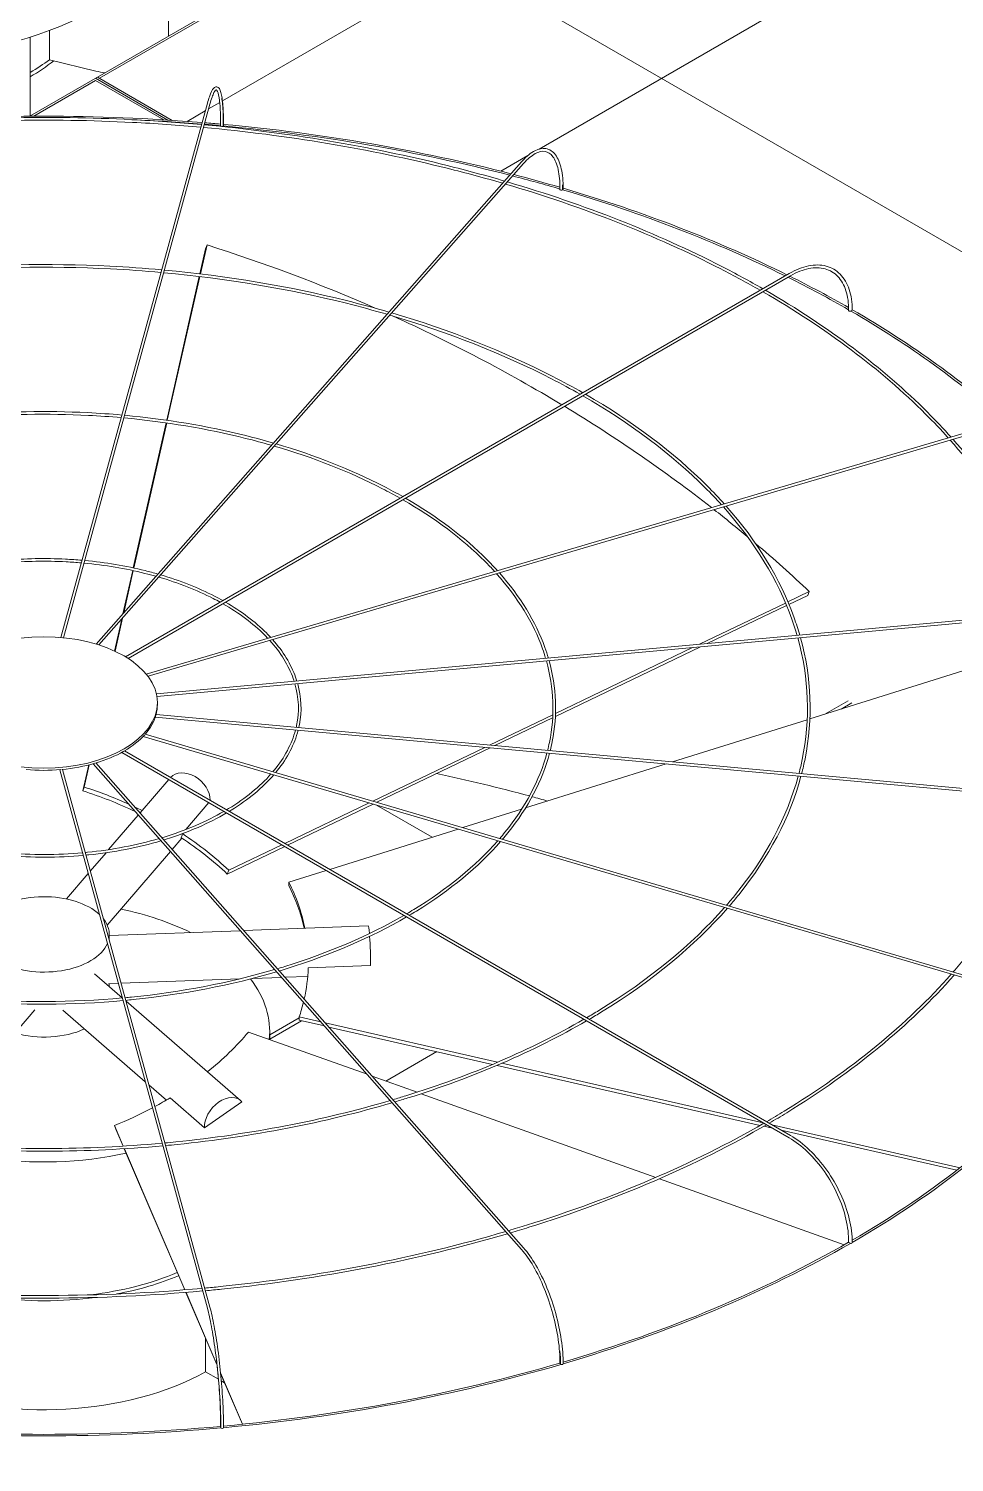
# Model space of a CAD drawing. Header units: millimetres. Extents: x -312439 to 477422, y -331570 to 212570.
# Drawn here: x 363417 to 364267, y 98510 to 99826 of the extents above; entities that cross this region are included whole.
import ezdxf

# ---------------------------------------------------------------- set-up
doc = ezdxf.new("R2010")
doc.units = ezdxf.units.MM

msp = doc.modelspace()

# ---------------------------------------------------------------- linework, layer by layer
at = {"color": 3, "linetype": 'Continuous', "lineweight": 0, "extrusion": (-1.11022e-16, 0.816497, 0.57735)}
for p, q in [((363418.635, 99745.512), (364508.739, 100374.883)), ((363595.355, 99759.541), (364508.658, 100286.837)), ((364508.658, 100074.837), (363886.13, 99715.42)), ((363738.745, 99930.327), (367696.481, 97645.327)), ((363653.875, 99879.327), (363482.402, 99780.327)), ((363478.937, 99778.327), (363422.137, 99745.533)), ((363545.345, 99741.987), (363478.937, 99780.327)), ((363541.465, 99742.227), (363478.937, 99778.327)), ((363480.67, 99781.327), (363549.241, 99741.737)), ((363447.075, 99267.213), (363581.542, 99757.382)), ((363449.549, 99266.976), (363583.905, 99756.733)), ((363562.887, 99740.796), (363579.647, 99750.472)), ((363582.665, 99752.214), (363592.871, 99758.107)), ((363875.698, 99709.397), (363850.879, 99695.068)), ((363870.063, 99703.793), (363479.386, 99261.111)), ((363481.95, 99260.315), (363871.9, 99702.172)), ((363574.659, 99600.884), (363579.887, 99623.967)), ((363581.218, 99627.399), (363575.197, 99600.819)), ((363579.887, 99623.967), (363581.218, 99627.399)), ((363506.385, 99249.469), (364115.576, 99601.186)), ((363508.749, 99248.006), (364116.801, 99599.065)), ((363544.229, 99466.538), (363574.115, 99598.482)), ((363574.653, 99598.417), (363544.764, 99466.462)), ((363513.536, 99331.032), (363543.686, 99464.142)), ((363544.222, 99464.065), (363514.063, 99330.918)), ((363525.426, 99233.636), (364293.996, 99459.73)), ((364294.688, 99457.38), (363527.062, 99231.564)), ((363504.021, 99289.025), (363512.994, 99328.642)), ((363513.522, 99328.529), (363504.765, 99289.868)), ((364114.519, 99299.887), (364134.126, 99309.297)), ((364132.795, 99305.865), (364115.496, 99297.562)), ((364132.795, 99305.865), (364134.126, 99309.297)), ((364387.891, 99293.349), (363534.803, 99215.34)), ((364388.114, 99290.91), (363535.26, 99212.922)), ((364033.345, 99260.928), (364112.308, 99298.826)), ((364113.284, 99296.501), (364040.535, 99261.586)), ((363496.265, 99254.782), (363502.893, 99284.045)), ((363503.637, 99284.888), (363496.765, 99254.551)), ((364360.231, 99263.177), (364134.704, 99192.526)), ((364034.204, 99258.547), (363901.046, 99194.639)), ((363901.164, 99197.489), (364027.014, 99257.89)), ((364169.735, 99209.14), (364148.377, 99196.809)), ((364388.114, 99118.359), (363534.456, 99196.42)), ((363535.67, 99205.587), (363535.67, 99207.587)), ((363840.604, 99168.425), (363898.669, 99196.292)), ((364163.524, 99201.554), (364173.199, 99207.14)), ((363533.733, 99194.026), (364387.891, 99115.919)), ((363898.526, 99193.43), (363845.493, 99167.978)), ((364132.218, 99191.747), (364008.703, 99153.053)), ((364293.996, 98949.538), (363522.668, 99176.443)), ((363524.507, 99178.456), (364294.688, 98951.888)), ((364115.576, 98808.082), (363502.986, 99161.761)), ((364116.801, 98810.203), (363505.463, 99163.159)), ((363733.44, 99116.993), (363836.299, 99166.359)), ((363841.188, 99165.912), (363737.049, 99115.931)), ((363581.542, 98651.887), (363446.028, 99145.87)), ((363583.905, 98652.535), (363448.507, 99146.093)), ((363467.191, 99126.426), (363472.575, 99150.194)), ((363473.161, 99150.342), (363468.522, 99129.858)), ((363476.641, 99151.268), (363870.063, 98705.475)), ((363871.9, 98707.096), (363479.244, 99152.02)), ((364002.626, 99151.149), (363873.643, 99110.743)), ((363467.191, 99126.426), (363468.522, 99129.858)), ((363546.083, 99136.879), (363519.736, 99106.138)), ((363582.876, 99115.637), (363561.751, 99090.988)), ((363518.127, 99104.26), (363490.922, 99072.518)), ((363652.615, 99078.201), (363730.142, 99115.41)), ((363733.75, 99114.348), (363655.257, 99076.676)), ((363788.003, 99083.914), (363736.889, 99113.425)), ((363870.039, 99109.614), (363816.034, 99092.696)), ((363811.831, 99091.379), (363693.822, 99054.41)), ((363558.216, 99083.091), (363549.279, 99072.663)), ((363601.199, 99053.525), (363649.94, 99076.917)), ((363488.491, 99069.681), (363474.081, 99052.868)), ((363547.669, 99070.785), (363489.702, 99003.148)), ((363652.582, 99075.392), (363599.869, 99050.093)), ((363472.157, 99050.623), (363452.1, 99027.22)), ((363599.869, 99050.093), (363601.199, 99053.525)), ((363690.647, 99053.415), (363656.304, 99042.657)), ((363656.209, 99039.7), (363656.304, 99042.657)), ((363611.78, 98998.14), (363491.506, 98993.682)), ((363729.145, 99002.49), (363614.943, 98998.257)), ((363491.506, 98994.726), (363491.506, 98989.352)), ((363503.409, 98936.374), (363477.866, 98958.509)), ((363674.147, 98964.063), (363731.375, 98966.184)), ((363499.831, 98949.745), (363490.825, 98949.412)), ((363491.506, 98949.437), (363491.506, 98946.689)), ((363610.959, 98953.864), (363502.345, 98949.839)), ((363649.591, 98955.296), (363622.864, 98954.305)), ((363673.669, 98956.188), (363652.754, 98955.413)), ((363611.852, 98842.399), (363506.859, 98933.384)), ((363358.324, 98849.857), (363423.165, 98925.514)), ((363524.583, 98859.518), (363448.91, 98925.095)), ((363665.692, 98915.98), (363665.787, 98918.937)), ((363665.787, 98918.937), (363685.681, 98914.402)), ((363728.098, 98866.338), (363619.392, 98905.165)), ((363665.763, 98918.171), (363638.784, 98902.595)), ((363638.784, 98898.595), (363667.988, 98915.456)), ((363638.784, 98898.239), (363638.784, 98905.489)), ((363688.971, 98910.673), (363665.692, 98915.98)), ((363689.771, 98913.469), (363847.939, 98877.414)), ((363843.361, 98875.48), (363693.061, 98909.741)), ((363792.165, 98887.15), (363745.409, 98860.155)), ((364089.02, 98819.481), (363847.454, 98874.547)), ((363851.998, 98876.489), (364091.754, 98821.836)), ((363543.97, 98842.717), (363527.915, 98856.63)), ((363774.12, 98849.9), (363732.869, 98864.634)), ((363547.246, 98844.672), (363579.041, 98817.119)), ((363579.041, 98817.119), (363613.236, 98840.939)), ((363993.129, 98771.676), (363777.895, 98848.552)), ((363496.198, 98819.348), (363504.318, 98800.433)), ((363497.433, 98816.012), (363496.198, 98819.348)), ((363504.126, 98800.421), (363497.433, 98816.012)), ((364100.278, 98816.914), (364092.544, 98818.677)), ((364099.849, 98819.991), (364272.567, 98780.619)), ((364269.6, 98778.317), (364108.373, 98815.069)), ((363560.731, 98668.566), (363505.153, 98798.03)), ((363505.345, 98798.041), (363560.922, 98668.581)), ((364166.186, 98709.865), (363996.5, 98770.472)), ((363590.427, 98599.393), (363561.751, 98666.191)), ((363561.942, 98666.206), (363590.36, 98600.008)), ((363579.826, 98624.087), (363579.826, 98593.411)), ((363591.682, 98586.566), (363579.826, 98593.411)), ((363593.677, 98592.281), (363613.89, 98545.197)), ((363613.702, 98545.177), (363593.735, 98591.687)), ((363597.335, 98583.302), (363594.343, 98585.029))]:
    msp.add_line(p, q, dxfattribs=at)
at = {"color": 4, "linetype": 'Continuous', "lineweight": 0, "extrusion": (-1.11022e-16, 0.816497, 0.57735)}
for p, q in [((363545.843, 99902.253), (363545.843, 99818.955)), ((363418.812, 99818.069), (363418.812, 99745.613)), ((363436.577, 99824.204), (363436.577, 99797.379)), ((363436.577, 99797.379), (363479.255, 99786.92)), ((363418.812, 99781.689), (363419.788, 99782.253))]:
    msp.add_line(p, q, dxfattribs=at)
at = {"color": 4, "linetype": 'Continuous', "lineweight": 0}
for centre, major_axis, start_param, end_param in [((363283.822, 99960.007), (280.467, 0), 3.14159265, 5.89048623), ((363283.822, 99864.807), (192.285, 0), 5.4906313, 5.63043956), ((363283.822, 99860.753), (192.285, 0), 5.4906313, 5.66499498)]:
    msp.add_ellipse(centre, major_axis=major_axis, ratio=0.57735027, start_param=start_param, end_param=end_param, dxfattribs=at)
at = {"color": 3, "linetype": 'Continuous', "lineweight": 0}
for centre, major_axis, ratio, start_param, end_param in [((363498.025, 99812.312), (47.818, 0), 0.57735027, 4.30900682, 4.49381771), ((363431.61, 99140.051), (-1048.768, 0), 0.57735027, 4.57359934, 4.85199434), ((363431.61, 99140.051), (-1046.319, 0), 0.57735027, 4.57364216, 4.63432464), ((363431.61, 99140.051), (-1046.319, 0), 0.57735027, 4.55682048, 4.57124415), ((363431.61, 99140.051), (-1048.768, 0), 0.57735027, 4.55718579, 4.57120693), ((363594.953, 99736.806), (1.225, -0.004), 0.56474576, 3.14159265, 4.55699194), ((363594.953, 99736.806), (1.225, -0.004), 0.56474576, 4.55699194, 6.12778827), ((363431.61, 99140.051), (-1046.319, 0), 0.57735027, 4.2914666, 4.55448885), ((363595.145, 99737.504), (1.225, 0), 0.57735027, 5.71748689, 6.28318531), ((363431.61, 99140.051), (-1048.768, 0), 0.57735027, 4.29134899, 4.55463788), ((363431.61, 99140.051), (-1046.319, 0), 0.57735027, 4.24262693, 4.28868124), ((363431.61, 99140.051), (-1048.768, 0), 0.57735027, 4.24381435, 4.28857014), ((363906.474, 99678.367), (1.225, -0.01), 0.56597275, 3.14159265, 4.24604342), ((363906.474, 99678.367), (1.225, -0.01), 0.56597275, 4.24604342, 5.81683974), ((363431.61, 99140.051), (-1046.319, 0), 0.57735027, 4.00461262, 4.24016109), ((363907.03, 99678.997), (1.225, 0), 0.57735027, 5.29033196, 6.28318531), ((363431.61, 99140.051), (-1048.768, 0), 0.57735027, 4.00443097, 4.24060103), ((363432.941, 98972.772), (-942.562, 365.4), 0.65992862, 4.64663537, 4.80984928), ((363431.61, 99140.051), (-1046.319, 0), 0.57735027, 3.92863661, 4.00129229), ((363431.61, 99140.051), (-1048.768, 0), 0.57735027, 3.93098858, 4.00111844), ((364171.469, 99567.209), (1.225, -0.016), 0.56830663, 3.14159265, 3.93464288), ((364171.469, 99567.209), (1.225, -0.016), 0.56830663, 3.93464288, 5.50543921), ((363431.61, 99140.051), (-1046.319, 0), 0.57735027, 3.70570419, 3.9258203), ((364172.335, 99567.709), (-1.225, 0), 0.57735027, 1.83263032, 3.14159265), ((363431.61, 99140.051), (-1048.768, 0), 0.57735027, 3.70411228, 3.92650775), ((363432.941, 98972.772), (-942.562, 365.4), 0.65992862, 4.45394149, 4.62923067), ((363432.941, 98972.772), (-942.562, 365.4), 0.65992862, 4.28319099, 4.45112181), ((363432.941, 98972.772), (-942.562, 365.4), 0.65992862, 4.23904287, 4.2800546), ((363432.941, 98972.772), (-942.562, 365.4), 0.65992862, 4.15803474, 4.22871948), ((363431.177, 99205.587), (-104.492, 0), 0.57735027, 2.67392209, 2.98094469), ((363431.177, 99205.587), (-104.492, 0), 0.57735027, 2.98808135, 3.14159265), ((363431.177, 99205.587), (-104.492, 0), 0.57735027, 2.35976282, 2.66678542), ((363431.177, 99205.587), (-104.492, 0), 0.57735027, 2.04560356, 2.35262616), ((363431.177, 99205.587), (-104.492, 0), 0.57735027, 1.41728503, 1.72430763), ((363431.177, 99205.587), (-104.492, 0), 0.57735027, 1.73144429, 2.03846689), ((363564.2, 99124.046), (-16.786, 14.386), 0.73180825, 3.6699438, 6.25547108), ((363431.61, 98575.163), (1046.319, 0), 0.57735027, 1.13086203, 1.21917829), ((363432.941, 98972.772), (226.18, -87.683), 0.65992862, 1.48816133, 1.66825663), ((363431.61, 98969.34), (-226.18, 87.683), 0.65992862, 4.59602029, 4.80984928), ((363431.61, 98575.163), (1046.319, 0), 0.57735027, 1.11315293, 1.12829513), ((363432.941, 98972.772), (226.18, -87.683), 0.65992862, 1.43137513, 1.46305029), ((363431.61, 98969.34), (-226.18, 87.683), 0.65992862, 4.15803474, 4.39268064), ((363432.941, 98972.772), (226.18, -87.683), 0.65992862, 1.01644208, 1.25303729), ((363431.61, 98969.34), (242.456, -7.798), 0.79709982, 0.20115917, 0.41264052), ((363431.705, 98972.296), (242.456, -7.798), 0.79709982, 0.18583027, 0.41264052), ((363431.61, 98994.726), (-59.895, 0), 0.57735027, 3.69756416, 5.76575409), ((363431.61, 98905.489), (-207.174, 0), 0.57735027, 4.00561733, 4.36390833), ((363431.61, 98994.726), (-59.895, 0), 0.57735027, 3.02719924, 3.57014533), ((363729.964, 98980.398), (-0.819, 22.092), 0.05230802, 5.46284956, 6.28318531), ((363431.61, 98994.726), (-59.895, 0), 0.57735027, 0.78539816, 2.89978042), ((363729.964, 98980.398), (-0.819, 22.092), 0.05230802, 4.01155215, 5.31083021), ((363431.705, 98972.296), (242.456, -7.798), 0.79709982, 6.13145768, 6.28093219), ((363431.61, 98905.489), (-207.174, 0), 0.57735027, 3.08204121, 3.55783774), ((363431.705, 98972.296), (242.456, -7.798), 0.79709982, 6.04401129, 6.11604234), ((363431.61, 98935.104), (-59.895, 0), 0.57735027, 1.1079301, 2.23846982), ((363430.375, 98972.676), (-227.492, -84.221), 0.6873805, 2.02158825, 2.2576377), ((363431.61, 99140.051), (-1046.319, 0), 0.57735027, 2.35898226, 2.6687056), ((363431.61, 99140.051), (-1048.768, 0), 0.57735027, 2.35667794, 2.66891462), ((363430.375, 98972.676), (-227.492, -84.221), 0.6873805, 1.7758456, 1.84274406), ((363597.374, 98825.692), (14.478, 16.707), 0.67950023, 6.14949631, 8.84418497), ((363430.375, 98972.676), (-227.492, -84.221), 0.6873805, 1.60582316, 1.76537716), ((363431.61, 98905.489), (-207.174, 0), 0.57735027, 1.30817895, 1.9425337), ((363431.61, 99140.051), (-1046.319, 0), 0.57735027, 2.04376734, 2.35460013), ((363431.61, 99140.051), (-1048.768, 0), 0.57735027, 2.04258502, 2.35459852), ((364171.469, 98712.394), (-1.225, 0.017), 0.58625442, 0, 0.79329185), ((364172.335, 98711.894), (-1.225, 0), 0.57735027, 0.26183399, 3.14159265), ((363431.61, 98780.983), (-207.174, 0), 0.57735027, 1.77816663, 2.202298), ((363431.61, 98780.983), (-212.072, 0), 0.57735027, 1.89063678, 2.19285982), ((363431.61, 98780.983), (-212.072, 0), 0.57735027, 1.3476903, 1.79509044), ((363431.61, 98680.983), (-212.072, 0), 0.57735027, 0.98594125, 2.34464399), ((363431.61, 99140.051), (-1046.319, 0), 0.57735027, 1.72891751, 2.04055715), ((363431.61, 99140.051), (-1048.768, 0), 0.57735027, 1.72854634, 2.04038352), ((363906.474, 98601.236), (-1.225, 0.011), 0.58858829, 0, 0.47632773), ((363907.03, 98600.606), (-1.225, 0), 0.57735027, 0, 3.14159265), ((363431.61, 98577.163), (-1048.768, 0), 0.57735027, 0, 3.14159265), ((363431.61, 99140.051), (-1048.768, 0), 0.57735027, 1.41453598, 1.72626058), ((363431.61, 99140.051), (-1046.319, 0), 0.57735027, 1.41438895, 1.72636573), ((363594.953, 98542.797), (-1.225, 0.004), 0.58981528, 0, 0.15883691), ((363595.145, 98542.099), (-1.225, 0), 0.57735027, 0, 3.14159265)]:
    msp.add_ellipse(centre, major_axis=major_axis, ratio=ratio, start_param=start_param, end_param=end_param, dxfattribs=at)
msp.add_ellipse((363431.177, 99207.587), major_axis=(-104.492, 0), ratio=0.57735027, dxfattribs=at)
for points, knots in [([(363596.37, 99737.504), (363596.37, 99744.318), (363596.163, 99750.384), (363595.352, 99760.457), (363594.755, 99764.454), (363593.148, 99770.141), (363592.246, 99772.202), (363589.105, 99772.663), (363588.112, 99772.073), (363585.907, 99769.731), (363584.678, 99767.113), (363582.76, 99761.588), (363582.15, 99759.597), (363581.542, 99757.382)], [4.71238898, 4.71238898, 4.71238898, 4.71238898, 5.02654825, 5.02654825, 5.34070751, 5.34070751, 5.65486678, 5.65486678, 5.82360284, 5.82360284, 6.1377621, 6.1377621, 6.28318531, 6.28318531, 6.28318531, 6.28318531]), ([(363583.905, 99756.733), (363585.178, 99761.374), (363586.454, 99764.939), (363588.679, 99769.262), (363589.676, 99769.861), (363589.782, 99769.861), (363590.601, 99769.266), (363592.01, 99764.608), (363592.587, 99761.209), (363593.429, 99752.235), (363593.678, 99746.516), (363593.73, 99738.964), (363593.732, 99737.896), (363593.729, 99736.809)], [0, 0, 0, 0, 0.31526689, 0.31526689, 0.60947257, 0.60947257, 0.92674061, 0.92674061, 1.22083726, 1.22083726, 1.53563039, 1.53563039, 1.5863402, 1.5863402, 1.5863402, 1.5863402]), ([(363594.843, 99762.045), (363594.879, 99761.802), (363594.915, 99761.555), (363595.522, 99757.208), (363595.899, 99751.995), (363596.152, 99743.046), (363596.188, 99740.005), (363596.178, 99736.804)], [7.384497053, 7.384497053, 7.384497053, 7.384497053, 7.403952931, 7.403952931, 7.721220971, 7.721220971, 7.869487909, 7.869487909, 7.869487909, 7.869487909]), ([(363576.188, 99737.863), (363554.943, 99739.785), (363533.583, 99741.284), (363436.883, 99746.128), (363360.817, 99744.615), (363286.167, 99737.863)], [3.771589677, 3.771589677, 3.771589677, 3.771589677, 3.840445898, 3.840445898, 4.082391957, 4.082391957, 4.082391957, 4.082391957]), ([(363575.53, 99735.463), (363554.738, 99737.338), (363533.836, 99738.807), (363437.584, 99743.679), (363361.496, 99742.196), (363286.825, 99735.463)], [3.7720633, 3.7720633, 3.7720633, 3.7720633, 3.839550132, 3.839550132, 4.081918334, 4.081918334, 4.081918334, 4.081918334]), ([(363852.612, 99684.019), (363835.884, 99688.892), (363818.902, 99693.476), (363730.227, 99715.561), (363654.887, 99728.183), (363578.008, 99735.238)], [3.459637643, 3.459637643, 3.459637643, 3.459637643, 3.519736913, 3.519736913, 3.769381517, 3.769381517, 3.769381517, 3.769381517]), ([(363854.403, 99686.048), (363837.141, 99691.094), (363819.608, 99695.831), (363730.51, 99717.989), (363655.353, 99730.579), (363578.666, 99737.637)], [3.458315721, 3.458315721, 3.458315721, 3.458315721, 3.520259366, 3.520259366, 3.768912043, 3.768912043, 3.768912043, 3.768912043]), ([(363908.255, 99678.997), (363908.255, 99685.857), (363907.653, 99692.052), (363905.267, 99702.554), (363903.489, 99706.866), (363898.766, 99713.205), (363895.771, 99715.228), (363889.211, 99716.366), (363885.773, 99715.673), (363878.521, 99711.992), (363874.663, 99708.849), (363870.567, 99704.359), (363870.315, 99704.078), (363870.063, 99703.793)], [4.71238898, 4.71238898, 4.71238898, 4.71238898, 5.02654825, 5.02654825, 5.34070751, 5.34070751, 5.65486678, 5.65486678, 5.94845155, 5.94845155, 6.26261081, 6.26261081, 6.28318531, 6.28318531, 6.28318531, 6.28318531]), ([(363871.9, 99702.172), (363875.556, 99706.315), (363879.188, 99709.377), (363885.919, 99713.065), (363888.982, 99713.69), (363894.347, 99712.75), (363896.735, 99711.174), (363900.843, 99705.581), (363902.509, 99701.562), (363904.717, 99691.551), (363905.277, 99685.588), (363905.252, 99678.762), (363905.251, 99678.57), (363905.249, 99678.377)], [6.28318531, 6.28318531, 6.28318531, 6.28318531, 6.59783007, 6.59783007, 6.91209691, 6.91209691, 7.22936495, 7.22936495, 7.54663299, 7.54663299, 7.86046851, 7.86046851, 7.86952551, 7.86952551, 7.86952551, 7.86952551]), ([(364088.984, 99585.833), (364077.246, 99592.538), (364065.199, 99599.063), (363993.117, 99636.084), (363926.508, 99662.325), (363855.209, 99683.259)], [3.146975566, 3.146975566, 3.146975566, 3.146975566, 3.199958928, 3.199958928, 3.456525414, 3.456525414, 3.456525414, 3.456525414]), ([(364091.439, 99587.251), (364079.26, 99594.233), (364066.749, 99601.022), (363994.35, 99638.2), (363927.996, 99664.372), (363856.998, 99685.286)], [3.145113132, 3.145113132, 3.145113132, 3.145113132, 3.200037836, 3.200037836, 3.455209352, 3.455209352, 3.455209352, 3.455209352]), ([(363907.662, 99682.414), (363907.684, 99681.598), (363907.698, 99680.77), (363907.704, 99679.413), (363907.703, 99678.89), (363907.699, 99678.363)], [7.8059806913, 7.8059806913, 7.8059806913, 7.8059806913, 7.8451401512, 7.8451401512, 7.8694167814, 7.8694167814, 7.8694167814, 7.8694167814]), ([(363539.621, 99604.568), (363523.772, 99605.996), (363507.839, 99607.111), (363435.524, 99610.727), (363378.603, 99609.602), (363322.734, 99604.568)], [3.772165081, 3.772165081, 3.772165081, 3.772165081, 3.840593344, 3.840593344, 4.081816553, 4.081816553, 4.081816553, 4.081816553]), ([(363538.963, 99602.168), (363523.567, 99603.549), (363508.092, 99604.634), (363436.226, 99608.278), (363379.282, 99607.183), (363323.392, 99602.168)], [3.772797592, 3.772797592, 3.772797592, 3.772797592, 3.839399606, 3.839399606, 4.081184042, 4.081184042, 4.081184042, 4.081184042]), ([(363748.285, 99565.804), (363735.492, 99569.535), (363722.503, 99573.04), (363655.884, 99589.604), (363599.565, 99599.042), (363542.099, 99604.342)], [3.459218713, 3.459218713, 3.459218713, 3.459218713, 3.520344822, 3.520344822, 3.768597722, 3.768597722, 3.768597722, 3.768597722]), ([(364173.56, 99567.709), (364173.56, 99574.61), (364172.615, 99580.99), (364168.881, 99592.104), (364166.088, 99596.839), (364158.894, 99604.119), (364154.501, 99606.662), (364144.631, 99609.268), (364139.165, 99609.336), (364127.707, 99607.06), (364121.711, 99604.709), (364115.682, 99601.247), (364115.629, 99601.217), (364115.576, 99601.186)], [3.14159265, 3.14159265, 3.14159265, 3.14159265, 3.45575192, 3.45575192, 3.76991118, 3.76991118, 4.08269654, 4.08269654, 4.39544819, 4.39544819, 4.70960746, 4.70960746, 4.71238898, 4.71238898, 4.71238898, 4.71238898]), ([(364116.801, 99599.065), (364122.551, 99602.385), (364128.276, 99604.626), (364139.074, 99606.766), (364144.139, 99606.667), (364153.143, 99604.212), (364157.089, 99601.863), (364163.579, 99595.09), (364166.122, 99590.656), (364169.502, 99580.068), (364170.334, 99573.918), (364170.245, 99567.226)], [1.57079633, 1.57079633, 1.57079633, 1.57079633, 1.88806437, 1.88806437, 2.20533241, 2.20533241, 2.52260045, 2.52260045, 2.83986849, 2.83986849, 3.15713653, 3.15713653, 3.15713653, 3.15713653]), ([(363746.493, 99563.774), (363734.236, 99567.333), (363721.797, 99570.685), (363655.6, 99587.176), (363599.099, 99596.647), (363541.441, 99601.943)], [3.460983159, 3.460983159, 3.460983159, 3.460983159, 3.519648571, 3.519648571, 3.769222865, 3.769222865, 3.769222865, 3.769222865]), ([(364261.729, 99450.238), (364255.097, 99457.638), (364248.166, 99464.95), (364199.946, 99513.139), (364149.536, 99550.995), (364091.442, 99584.424)], [2.833719703, 2.833719703, 2.833719703, 2.833719703, 2.880073873, 2.880073873, 3.143270218, 3.143270218, 3.143270218, 3.143270218]), ([(364264.331, 99451.003), (364257.453, 99458.711), (364250.256, 99466.322), (364201.849, 99514.714), (364151.664, 99552.472), (364093.892, 99585.839)], [2.831913395, 2.831913395, 2.831913395, 2.831913395, 2.879924499, 2.879924499, 3.141418031, 3.141418031, 3.141418031, 3.141418031]), ([(363923.709, 99490.412), (363915.203, 99495.252), (363906.482, 99499.967), (363852.688, 99527.596), (363802.653, 99547.301), (363749.091, 99563.016)], [3.148849473, 3.148849473, 3.148849473, 3.148849473, 3.199944541, 3.199944541, 3.456834427, 3.456834427, 3.456834427, 3.456834427]), ([(363926.166, 99491.83), (363917.217, 99496.947), (363908.031, 99501.926), (363853.921, 99529.712), (363804.141, 99549.349), (363750.88, 99565.043)], [3.146361804, 3.146361804, 3.146361804, 3.146361804, 3.200049713, 3.200049713, 3.455080387, 3.455080387, 3.455080387, 3.455080387]), ([(364053.487, 99388.978), (364048.727, 99394.261), (364043.764, 99399.484), (364007.786, 99435.436), (363969.874, 99463.888), (363926.17, 99489.004)], [2.83591825, 2.83591825, 2.83591825, 2.83591825, 2.880098074, 2.880098074, 3.143909361, 3.143909361, 3.143909361, 3.143909361]), ([(364056.091, 99389.745), (364051.084, 99395.334), (364045.854, 99400.855), (364009.689, 99437.011), (363972.002, 99465.366), (363928.621, 99490.419)], [2.833499431, 2.833499431, 2.833499431, 2.833499431, 2.879899034, 2.879899034, 3.141439875, 3.141439875, 3.141439875, 3.141439875]), ([(363503.066, 99471.317), (363492.61, 99472.252), (363482.099, 99472.983), (363434.162, 99475.372), (363396.381, 99474.635), (363359.288, 99471.317)], [3.773286698, 3.773286698, 3.773286698, 3.773286698, 3.840886477, 3.840886477, 4.080694936, 4.080694936, 4.080694936, 4.080694936]), ([(363502.408, 99468.916), (363492.405, 99469.806), (363482.352, 99470.507), (363434.864, 99472.923), (363397.06, 99472.215), (363359.947, 99468.916)], [3.774238416, 3.774238416, 3.774238416, 3.774238416, 3.839097695, 3.839097695, 4.079743218, 4.079743218, 4.079743218, 4.079743218]), ([(363642.198, 99445.596), (363633.866, 99448.016), (363625.409, 99450.292), (363581.261, 99461.264), (363543.784, 99467.55), (363505.544, 99471.091)], [3.46094335, 3.46094335, 3.46094335, 3.46094335, 3.520514255, 3.520514255, 3.7679441, 3.7679441, 3.7679441, 3.7679441]), ([(363640.406, 99443.565), (363632.609, 99445.814), (363624.703, 99447.938), (363580.978, 99458.836), (363543.319, 99465.154), (363504.886, 99468.692)], [3.463595352, 3.463595352, 3.463595352, 3.463595352, 3.51947091, 3.51947091, 3.768879274, 3.768879274, 3.768879274, 3.768879274]), ([(363760.931, 99396.432), (363755.202, 99399.693), (363749.328, 99402.869), (363713.501, 99421.265), (363680.306, 99434.364), (363644.795, 99444.836)], [3.148732281, 3.148732281, 3.148732281, 3.148732281, 3.200072384, 3.200072384, 3.454746323, 3.454746323, 3.454746323, 3.454746323]), ([(364353.724, 99290.225), (364351.702, 99297.306), (364349.435, 99304.365), (364329.97, 99358.863), (364301.843, 99405.026), (364263.533, 99448.215)], [2.519571261, 2.519571261, 2.519571261, 2.519571261, 2.559550642, 2.559550642, 2.829500903, 2.829500903, 2.829500903, 2.829500903]), ([(364356.206, 99290.452), (364354.092, 99297.893), (364351.71, 99305.309), (364332.085, 99360.01), (364304.103, 99405.979), (364266.128, 99448.979)], [2.518738954, 2.518738954, 2.518738954, 2.518738954, 2.560443172, 2.560443172, 2.827714195, 2.827714195, 2.827714195, 2.827714195]), ([(363758.47, 99395.011), (363753.186, 99397.997), (363747.778, 99400.91), (363712.268, 99419.149), (363678.819, 99432.316), (363643.006, 99442.809)], [3.152476318, 3.152476318, 3.152476318, 3.152476318, 3.199914714, 3.199914714, 3.457374967, 3.457374967, 3.457374967, 3.457374967]), ([(363845.271, 99327.727), (363842.377, 99330.905), (363839.373, 99334.051), (363815.635, 99357.769), (363790.234, 99376.81), (363760.938, 99393.607)], [2.840166791, 2.840166791, 2.840166791, 2.840166791, 2.880145835, 2.880145835, 3.145067211, 3.145067211, 3.145067211, 3.145067211]), ([(363847.881, 99328.495), (363844.737, 99331.978), (363841.463, 99335.422), (363817.538, 99359.345), (363792.362, 99378.287), (363763.389, 99395.022)], [2.836508955, 2.836508955, 2.836508955, 2.836508955, 2.879847671, 2.879847671, 3.141363941, 3.141363941, 3.141363941, 3.141363941]), ([(364122.909, 99269.118), (364121.464, 99274.109), (364119.856, 99279.085), (364105.345, 99319.747), (364084.166, 99354.473), (364055.296, 99386.957)], [2.521788299, 2.521788299, 2.521788299, 2.521788299, 2.55939978, 2.55939978, 2.830291828, 2.830291828, 2.830291828, 2.830291828]), ([(364125.393, 99269.345), (364123.854, 99274.697), (364122.131, 99280.03), (364107.459, 99320.894), (364086.426, 99355.426), (364057.892, 99387.721)], [2.520659116, 2.520659116, 2.520659116, 2.520659116, 2.560589234, 2.560589234, 2.827907762, 2.827907762, 2.827907762, 2.827907762]), ([(363466.511, 99338.065), (363461.449, 99338.508), (363456.361, 99338.856), (363432.802, 99340.018), (363414.16, 99339.667), (363395.843, 99338.065)], [3.776630452, 3.776630452, 3.776630452, 3.776630452, 3.841752063, 3.841752063, 4.077351182, 4.077351182, 4.077351182, 4.077351182]), ([(363465.853, 99335.664), (363461.244, 99336.062), (363456.614, 99336.38), (363433.503, 99337.568), (363414.839, 99337.247), (363396.502, 99335.664)], [3.778551419, 3.778551419, 3.778551419, 3.778551419, 3.838185012, 3.838185012, 4.075430215, 4.075430215, 4.075430215, 4.075430215]), ([(363534.314, 99323.351), (363530.982, 99324.293), (363527.61, 99325.19), (363506.357, 99330.495), (363487.539, 99333.662), (363468.332, 99335.442)], [3.471418325, 3.471418325, 3.471418325, 3.471418325, 3.518930063, 3.518930063, 3.767850767, 3.767850767, 3.767850767, 3.767850767]), ([(363536.11, 99325.386), (363532.239, 99326.496), (363528.316, 99327.544), (363506.64, 99332.924), (363488.004, 99336.058), (363468.99, 99337.841)], [3.466082688, 3.466082688, 3.466082688, 3.466082688, 3.521010964, 3.521010964, 3.765995554, 3.765995554, 3.765995554, 3.765995554]), ([(363894.587, 99248.24), (363893.624, 99251.516), (363892.557, 99254.782), (363882.839, 99281.81), (363868.765, 99304.894), (363849.687, 99326.473)], [2.5243135, 2.5243135, 2.5243135, 2.5243135, 2.560878912, 2.560878912, 2.828143092, 2.828143092, 2.828143092, 2.828143092]), ([(363593.219, 99299.603), (363591.165, 99300.738), (363589.075, 99301.852), (363571.85, 99310.702), (363554.985, 99317.33), (363536.92, 99322.602)], [3.163350536, 3.163350536, 3.163350536, 3.163350536, 3.199816759, 3.199816759, 3.458993739, 3.458993739, 3.458993739, 3.458993739]), ([(363595.691, 99301.03), (363593.185, 99302.437), (363590.625, 99303.811), (363573.082, 99312.818), (363556.472, 99319.378), (363538.709, 99324.629)], [3.15578841, 3.15578841, 3.15578841, 3.15578841, 3.200131949, 3.200131949, 3.453750875, 3.453750875, 3.453750875, 3.453750875]), ([(363892.1, 99248.012), (363891.234, 99250.929), (363890.284, 99253.837), (363880.725, 99280.663), (363866.505, 99303.94), (363847.09, 99325.708)], [2.526062853, 2.526062853, 2.526062853, 2.526062853, 2.559096419, 2.559096419, 2.831723129, 2.831723129, 2.831723129, 2.831723129]), ([(363637.033, 99266.468), (363636.021, 99267.547), (363634.982, 99268.617), (363623.485, 99280.102), (363610.594, 99289.731), (363595.704, 99298.209)], [2.852936139, 2.852936139, 2.852936139, 2.852936139, 2.880283876, 2.880283876, 3.148538696, 3.148538696, 3.148538696, 3.148538696]), ([(363639.66, 99267.241), (363638.387, 99268.621), (363637.074, 99269.989), (363625.387, 99281.678), (363612.723, 99291.209), (363598.157, 99299.626)], [2.84544614, 2.84544614, 2.84544614, 2.84544614, 2.879690294, 2.879690294, 3.141137935, 3.141137935, 3.141137935, 3.141137935]), ([(363661.266, 99226.904), (363660.996, 99227.747), (363660.712, 99228.589), (363656.105, 99241.577), (363648.845, 99253.406), (363638.882, 99264.459)], [2.538956365, 2.538956365, 2.538956365, 2.538956365, 2.558172992, 2.558172992, 2.836025224, 2.836025224, 2.836025224, 2.836025224]), ([(363663.763, 99227.132), (363663.386, 99228.334), (363662.982, 99229.532), (363658.218, 99242.726), (363651.104, 99254.36), (363641.483, 99265.224)], [2.535128932, 2.535128932, 2.535128932, 2.535128932, 2.561728893, 2.561728893, 2.828841782, 2.828841782, 2.828841782, 2.828841782]), ([(364124.661, 99142.45), (364125.768, 99146.689), (364126.758, 99150.938), (364135.222, 99192.243), (364133.859, 99229.882), (364123.59, 99266.721)], [2.206572109, 2.206572109, 2.206572109, 2.206572109, 2.238438586, 2.238438586, 2.515769314, 2.515769314, 2.515769314, 2.515769314]), ([(364127.133, 99142.223), (364128.318, 99146.792), (364129.369, 99151.373), (364137.638, 99192.834), (364136.214, 99230.303), (364126.069, 99266.947)], [2.20754654, 2.20754654, 2.20754654, 2.20754654, 2.241548585, 2.241548585, 2.514698228, 2.514698228, 2.514698228, 2.514698228]), ([(363893.855, 99163.555), (363894.472, 99165.978), (363895.031, 99168.405), (363900.657, 99195.678), (363899.733, 99220.915), (363892.793, 99245.616)], [2.210316481, 2.210316481, 2.210316481, 2.210316481, 2.237655596, 2.237655596, 2.51702204, 2.51702204, 2.51702204, 2.51702204]), ([(363896.325, 99163.329), (363897.019, 99166.081), (363897.639, 99168.84), (363903.073, 99196.269), (363902.088, 99221.337), (363895.273, 99245.843)], [2.211718384, 2.211718384, 2.211718384, 2.211718384, 2.242315601, 2.242315601, 2.515402874, 2.515402874, 2.515402874, 2.515402874]), ([(363663.03, 99184.663), (363663.172, 99185.267), (363663.306, 99185.872), (363666.093, 99199.113), (363665.608, 99211.948), (363661.993, 99224.511)], [2.221614787, 2.221614787, 2.221614787, 2.221614787, 2.235297735, 2.235297735, 2.520800805, 2.520800805, 2.520800805, 2.520800805]), ([(363665.493, 99184.437), (363665.708, 99185.372), (363665.906, 99186.308), (363668.507, 99199.704), (363667.961, 99212.37), (363664.475, 99224.738)], [2.224061215, 2.224061215, 2.224061215, 2.224061215, 2.244587809, 2.244587809, 2.517487833, 2.517487833, 2.517487833, 2.517487833]), ([(363641.704, 99143.979), (363642.113, 99144.464), (363642.517, 99144.951), (363652.459, 99157.116), (363659.042, 99169.559), (363662.428, 99182.258)], [1.903307061, 1.903307061, 1.903307061, 1.903307061, 1.915350543, 1.915350543, 2.203452943, 2.203452943, 2.203452943, 2.203452943]), ([(363644.267, 99143.225), (363644.766, 99143.828), (363645.258, 99144.434), (363655.076, 99156.741), (363661.557, 99169.236), (363664.901, 99182.032)], [1.909987851, 1.909987851, 1.909987851, 1.909987851, 1.924618049, 1.924618049, 2.206425781, 2.206425781, 2.206425781, 2.206425781]), ([(363849.926, 99082.726), (363851.559, 99084.619), (363853.154, 99086.523), (363873.436, 99111.492), (363886.436, 99136.055), (363893.225, 99161.153)], [1.894116328, 1.894116328, 1.894116328, 1.894116328, 1.917671716, 1.917671716, 2.201274894, 2.201274894, 2.201274894, 2.201274894]), ([(363852.504, 99081.967), (363854.224, 99083.979), (363855.902, 99086.004), (363876.055, 99111.117), (363888.954, 99135.733), (363895.701, 99160.927)], [1.897570624, 1.897570624, 1.897570624, 1.897570624, 1.922320382, 1.922320382, 2.202808492, 2.202808492, 2.202808492, 2.202808492]), ([(363599.213, 99109.033), (363599.815, 99109.391), (363600.414, 99109.75), (363616.588, 99119.576), (363629.749, 99130.342), (363639.95, 99141.942)], [1.585149833, 1.585149833, 1.585149833, 1.585149833, 1.596233634, 1.596233634, 1.886390456, 1.886390456, 1.886390456, 1.886390456]), ([(363601.641, 99107.631), (363602.264, 99108.007), (363602.884, 99108.385), (363619.107, 99118.39), (363632.304, 99129.34), (363642.536, 99141.181)], [1.592315094, 1.592315094, 1.592315094, 1.592315094, 1.603748231, 1.603748231, 1.893388943, 1.893388943, 1.893388943, 1.893388943]), ([(364058.136, 99021.475), (364061.004, 99024.774), (364063.793, 99028.096), (364094.414, 99065.869), (364113.831, 99102.552), (364124.021, 99140.048)], [1.891059564, 1.891059564, 1.891059564, 1.891059564, 1.918447026, 1.918447026, 2.200552897, 2.200552897, 2.200552897, 2.200552897]), ([(364060.719, 99020.716), (364063.673, 99024.133), (364066.543, 99027.575), (364097.034, 99065.495), (364116.35, 99102.23), (364126.498, 99139.822)], [1.893387733, 1.893387733, 1.893387733, 1.893387733, 1.921549455, 1.921549455, 2.201585872, 2.201585872, 2.201585872, 2.201585872]), ([(364266.311, 98960.235), (364270.427, 98964.951), (364274.422, 98969.702), (364315.381, 99020.278), (364341.211, 99069.067), (364354.806, 99118.945)], [1.889456602, 1.889456602, 1.889456602, 1.889456602, 1.918834976, 1.918834976, 2.200108517, 2.200108517, 2.200108517, 2.200108517]), ([(363539.764, 99083.444), (363540.455, 99083.652), (363541.143, 99083.862), (363562.022, 99090.317), (363580.604, 99098.278), (363596.78, 99107.609)], [1.267045676, 1.267045676, 1.267045676, 1.267045676, 1.27702015, 1.27702015, 1.570336557, 1.570336557, 1.570336557, 1.570336557]), ([(363541.546, 99081.425), (363542.295, 99081.654), (363543.043, 99081.885), (363564.167, 99088.509), (363582.912, 99096.648), (363599.226, 99106.197)], [1.272186296, 1.272186296, 1.272186296, 1.272186296, 1.282962347, 1.282962347, 1.577666055, 1.577666055, 1.577666055, 1.577666055]), ([(363469.419, 99069.862), (363470.07, 99069.924), (363470.721, 99069.988), (363494.233, 99072.35), (363516.493, 99076.62), (363537.176, 99082.674)], [0.949238609, 0.949238609, 0.949238609, 0.949238609, 0.957681574, 0.957681574, 1.254620941, 1.254620941, 1.254620941, 1.254620941]), ([(363470.077, 99067.464), (363470.949, 99067.548), (363471.819, 99067.635), (363495.722, 99070.102), (363518.138, 99074.472), (363538.965, 99080.648)], [0.951064936, 0.951064936, 0.951064936, 0.951064936, 0.962301991, 0.962301991, 1.259854639, 1.259854639, 1.259854639, 1.259854639]), ([(363558.504, 99087.14), (363558.487, 99086.986), (363558.468, 99086.834), (363558.288, 99085.532), (363558.006, 99084.454), (363557.629, 99083.481)], [25.28971129, 25.28971129, 25.28971129, 25.28971129, 25.51327082, 25.51327082, 27.21415767, 27.21415767, 27.21415767, 27.21415767]), ([(363764.453, 99013.631), (363766.656, 99014.922), (363768.837, 99016.225), (363801.803, 99036.327), (363827.876, 99057.675), (363848.154, 99080.693)], [1.577975631, 1.577975631, 1.577975631, 1.577975631, 1.598113062, 1.598113062, 1.885671956, 1.885671956, 1.885671956, 1.885671956]), ([(363766.892, 99012.224), (363769.113, 99013.534), (363771.311, 99014.857), (363804.324, 99035.141), (363830.434, 99056.673), (363850.744, 99079.931)], [1.581619842, 1.581619842, 1.581619842, 1.581619842, 1.601882376, 1.601882376, 1.889205457, 1.889205457, 1.889205457, 1.889205457]), ([(363394.754, 99067.233), (363395.63, 99067.154), (363396.508, 99067.077), (363420.637, 99065.061), (363444.389, 99065.138), (363467.601, 99067.233)], [0.630366287, 0.630366287, 0.630366287, 0.630366287, 0.641648359, 0.641648359, 0.94043004, 0.94043004, 0.94043004, 0.94043004]), ([(363395.412, 99069.633), (363395.882, 99069.591), (363396.352, 99069.55), (363420.029, 99067.525), (363443.756, 99067.567), (363466.942, 99069.633)], [0.632258371, 0.632258371, 0.632258371, 0.632258371, 0.638337859, 0.638337859, 0.938537956, 0.938537956, 0.938537956, 0.938537956]), ([(363645.853, 98963.234), (363648.162, 98963.922), (363650.461, 98964.621), (363692.878, 98977.781), (363729.819, 98993.634), (363762.012, 99012.212)], [1.261848076, 1.261848076, 1.261848076, 1.261848076, 1.278507505, 1.278507505, 1.570566343, 1.570566343, 1.570566343, 1.570566343]), ([(363647.638, 98961.211), (363650.005, 98961.921), (363652.362, 98962.642), (363695.024, 98975.973), (363732.129, 98992.004), (363764.46, 99010.799)], [1.264451017, 1.264451017, 1.264451017, 1.264451017, 1.281488092, 1.281488092, 1.574251683, 1.574251683, 1.574251683, 1.574251683]), ([(363929.688, 98918.233), (363933.497, 98920.453), (363937.261, 98922.699), (363987.018, 98953.078), (364026.003, 98985.008), (364056.359, 99019.445)], [1.575583148, 1.575583148, 1.575583148, 1.575583148, 1.598741205, 1.598741205, 1.885432931, 1.885432931, 1.885432931, 1.885432931]), ([(363932.13, 98916.823), (363935.956, 98919.064), (363939.737, 98921.331), (363989.54, 98951.892), (364028.562, 98984.007), (364058.95, 99018.683)], [1.578026357, 1.578026357, 1.578026357, 1.578026357, 1.601256762, 1.601256762, 1.887796271, 1.887796271, 1.887796271, 1.887796271]), ([(363505.974, 98936.61), (363507.973, 98936.797), (363509.97, 98936.991), (363557.58, 98941.807), (363601.991, 98950.357), (363643.262, 98962.467)], [0.945863763, 0.945863763, 0.945863763, 0.945863763, 0.95883914, 0.95883914, 1.255627672, 1.255627672, 1.255627672, 1.255627672]), ([(363506.632, 98934.211), (363508.852, 98934.42), (363511.068, 98934.638), (363559.069, 98939.559), (363603.636, 98948.209), (363645.05, 98960.441)], [0.946791669, 0.946791669, 0.946791669, 0.946791669, 0.961156725, 0.961156725, 1.25825401, 1.25825401, 1.25825401, 1.25825401]), ([(364094.882, 98822.859), (364100.311, 98826.016), (364105.674, 98829.212), (364172.217, 98869.866), (364224.104, 98912.365), (364264.531, 98958.206)], [1.574326589, 1.574326589, 1.574326589, 1.574326589, 1.599055591, 1.599055591, 1.885237716, 1.885237716, 1.885237716, 1.885237716]), ([(364097.326, 98821.447), (364102.772, 98824.626), (364108.149, 98827.843), (364174.74, 98868.68), (364226.663, 98911.364), (364267.123, 98957.444)], [1.576164321, 1.576164321, 1.576164321, 1.576164321, 1.600943265, 1.600943265, 1.88701346, 1.88701346, 1.88701346, 1.88701346]), ([(363358.199, 98933.982), (363359.975, 98933.821), (363361.752, 98933.666), (363410.093, 98929.603), (363457.673, 98929.76), (363504.155, 98933.982)], [0.629347255, 0.629347255, 0.629347255, 0.629347255, 0.640828535, 0.640828535, 0.941449071, 0.941449071, 0.941449071, 0.941449071]), ([(363358.858, 98936.382), (363360.226, 98936.259), (363361.596, 98936.139), (363409.485, 98932.067), (363457.041, 98932.188), (363503.497, 98936.382)], [0.630291706, 0.630291706, 0.630291706, 0.630291706, 0.639167998, 0.639167998, 0.940504621, 0.940504621, 0.940504621, 0.940504621]), ([(363751.939, 98843.026), (363755.869, 98844.192), (363759.779, 98845.379), (363823.735, 98865.246), (363879.035, 98888.991), (363927.244, 98916.816)], [1.260112578, 1.260112578, 1.260112578, 1.260112578, 1.279004431, 1.279004431, 1.570642983, 1.570642983, 1.570642983, 1.570642983]), ([(363753.725, 98841.001), (363757.713, 98842.19), (363761.681, 98843.4), (363825.88, 98863.437), (363881.345, 98887.36), (363929.692, 98915.402)], [1.261855173, 1.261855173, 1.261855173, 1.261855173, 1.280993608, 1.280993608, 1.573104483, 1.573104483, 1.573104483, 1.573104483]), ([(363542.529, 98803.359), (363545.876, 98803.67), (363549.218, 98803.994), (363620.926, 98811.264), (363687.489, 98824.094), (363749.347, 98842.261)], [0.944736348, 0.944736348, 0.944736348, 0.944736348, 0.959225727, 0.959225727, 1.25596384, 1.25596384, 1.25596384, 1.25596384]), ([(363543.187, 98800.96), (363546.754, 98801.293), (363550.317, 98801.641), (363622.416, 98809.017), (363689.135, 98821.946), (363751.136, 98840.234)], [0.945358255, 0.945358255, 0.945358255, 0.945358255, 0.960772431, 0.960772431, 1.257716852, 1.257716852, 1.257716852, 1.257716852]), ([(363857.993, 98722.855), (363863.554, 98724.501), (363869.087, 98726.18), (363954.574, 98752.751), (364028.22, 98784.38), (364092.436, 98821.442)], [1.259205702, 1.259205702, 1.259205702, 1.259205702, 1.279253109, 1.279253109, 1.570621219, 1.570621219, 1.570621219, 1.570621219]), ([(363859.78, 98720.83), (363865.399, 98722.499), (363870.989, 98724.2), (363956.72, 98750.942), (364030.531, 98782.749), (364094.885, 98820.028)], [1.260515466, 1.260515466, 1.260515466, 1.260515466, 1.280745787, 1.280745787, 1.572469242, 1.572469242, 1.572469242, 1.572469242]), ([(363321.645, 98800.732), (363324.319, 98800.489), (363326.995, 98800.254), (363399.549, 98794.144), (363470.957, 98794.382), (363540.71, 98800.732)], [0.629005431, 0.629005431, 0.629005431, 0.629005431, 0.64055333, 0.64055333, 0.941790896, 0.941790896, 0.941790896, 0.941790896]), ([(363322.303, 98803.132), (363324.57, 98802.926), (363326.839, 98802.727), (363398.941, 98796.608), (363470.325, 98796.81), (363540.051, 98803.132)], [0.629634706, 0.629634706, 0.629634706, 0.629634706, 0.639445125, 0.639445125, 0.941161621, 0.941161621, 0.941161621, 0.941161621]), ([(364115.576, 98808.082), (364121.326, 98804.762), (364127.098, 98800.367), (364138.083, 98789.859), (364143.295, 98783.75), (364152.625, 98770.432), (364156.742, 98763.227), (364163.464, 98748.45), (364166.068, 98740.882), (364169.503, 98726.152), (364170.334, 98718.994), (364170.245, 98712.41)], [4.71238898, 4.71238898, 4.71238898, 4.71238898, 5.02965702, 5.02965702, 5.34692506, 5.34692506, 5.6641931, 5.6641931, 5.98146114, 5.98146114, 6.29872918, 6.29872918, 6.29872918, 6.29872918]), ([(364173.56, 98711.894), (364173.56, 98718.794), (364172.615, 98726.213), (364168.941, 98741.392), (364166.212, 98749.149), (364159.237, 98764.262), (364154.992, 98771.615), (364145.391, 98785.212), (364140.038, 98791.453), (364128.73, 98802.225), (364122.777, 98806.753), (364116.801, 98810.203)], [0, 0, 0, 0, 0.31415927, 0.31415927, 0.62831853, 0.62831853, 0.9424778, 0.9424778, 1.25663706, 1.25663706, 1.57079633, 1.57079633, 1.57079633, 1.57079633]), ([(363579.071, 98670.153), (363583.77, 98670.588), (363588.463, 98671.043), (363684.261, 98680.766), (363772.965, 98697.872), (363855.4, 98722.09)], [0.94415889, 0.94415889, 0.94415889, 0.94415889, 0.959419158, 0.959419158, 1.25609347, 1.25609347, 1.25609347, 1.25609347]), ([(363579.729, 98667.754), (363584.649, 98668.21), (363589.562, 98668.689), (363685.751, 98678.519), (363774.61, 98695.724), (363857.189, 98720.063)], [0.944626582, 0.944626582, 0.944626582, 0.944626582, 0.960579805, 0.960579805, 1.257409099, 1.257409099, 1.257409099, 1.257409099]), ([(363870.063, 98705.475), (363873.719, 98701.333), (363877.401, 98696.116), (363884.444, 98684.013), (363887.802, 98677.116), (363893.821, 98662.374), (363896.48, 98654.531), (363900.828, 98638.692), (363902.516, 98630.7), (363904.751, 98615.374), (363905.298, 98608.043), (363905.25, 98601.362), (363905.25, 98601.304), (363905.249, 98601.247)], [6.28318531, 6.28318531, 6.28318531, 6.28318531, 6.59783007, 6.59783007, 6.91495265, 6.91495265, 7.23222069, 7.23222069, 7.54948873, 7.54948873, 7.86675677, 7.86675677, 7.86952551, 7.86952551, 7.86952551, 7.86952551]), ([(363908.255, 98600.606), (363908.255, 98607.467), (363907.651, 98614.99), (363905.303, 98630.653), (363903.557, 98638.789), (363899.094, 98654.895), (363896.377, 98662.861), (363890.23, 98677.857), (363886.802, 98684.885), (363879.557, 98697.328), (363875.742, 98702.743), (363871.9, 98707.096)], [4.71238898, 4.71238898, 4.71238898, 4.71238898, 5.02654825, 5.02654825, 5.34070751, 5.34070751, 5.65486678, 5.65486678, 5.96902604, 5.96902604, 6.28318531, 6.28318531, 6.28318531, 6.28318531]), ([(363285.761, 98669.926), (363288.923, 98669.639), (363292.087, 98669.361), (363388.392, 98661.196), (363483.601, 98661.478), (363576.594, 98669.926)], [0.62931922, 0.62931922, 0.62931922, 0.62931922, 0.639583767, 0.639583767, 0.941477106, 0.941477106, 0.941477106, 0.941477106]), ([(363285.103, 98667.527), (363288.671, 98667.201), (363292.243, 98666.888), (363389, 98658.732), (363484.233, 98659.05), (363577.252, 98667.527)], [0.628847379, 0.628847379, 0.628847379, 0.628847379, 0.640415364, 0.640415364, 0.941948948, 0.941948948, 0.941948948, 0.941948948]), ([(363581.542, 98651.887), (363582.815, 98647.247), (363584.095, 98641.524), (363586.537, 98628.463), (363587.7, 98621.114), (363589.782, 98605.562), (363590.7, 98597.36), (363592.203, 98580.924), (363592.786, 98572.692), (363593.558, 98557.023), (363593.746, 98549.589), (363593.729, 98542.885), (363593.729, 98542.843), (363593.729, 98542.801)], [0, 0, 0, 0, 0.31526689, 0.31526689, 0.63253493, 0.63253493, 0.94980297, 0.94980297, 1.26707101, 1.26707101, 1.58433905, 1.58433905, 1.5863402, 1.5863402, 1.5863402, 1.5863402]), ([(363596.37, 98542.099), (363596.37, 98548.913), (363596.163, 98556.471), (363595.357, 98572.352), (363594.758, 98580.671), (363593.226, 98597.263), (363592.293, 98605.533), (363590.184, 98621.222), (363589.008, 98628.639), (363586.524, 98641.903), (363585.218, 98647.748), (363583.905, 98652.535)], [4.71238898, 4.71238898, 4.71238898, 4.71238898, 5.02654825, 5.02654825, 5.34070751, 5.34070751, 5.65486678, 5.65486678, 5.96902604, 5.96902604, 6.28318531, 6.28318531, 6.28318531, 6.28318531]), ([(363593.92, 98542.099), (363593.92, 98548.863), (363593.715, 98556.383), (363592.913, 98572.191), (363592.316, 98580.478), (363591.055, 98594.137), (363590.486, 98599.523), (363589.859, 98604.784)], [4.71238898, 4.71238898, 4.71238898, 4.71238898, 5.026548246, 5.026548246, 5.340707511, 5.340707511, 5.545847126, 5.545847126, 5.545847126, 5.545847126])]:
    msp.add_open_spline(points, degree=3, knots=knots, dxfattribs=at)
msp.add_open_spline([(363905.805, 98600.606), (363905.805, 98604.367), (363905.621, 98608.343), (363905.254, 98612.472)], degree=3, dxfattribs=at)

doc.saveas('drawing.dxf')
